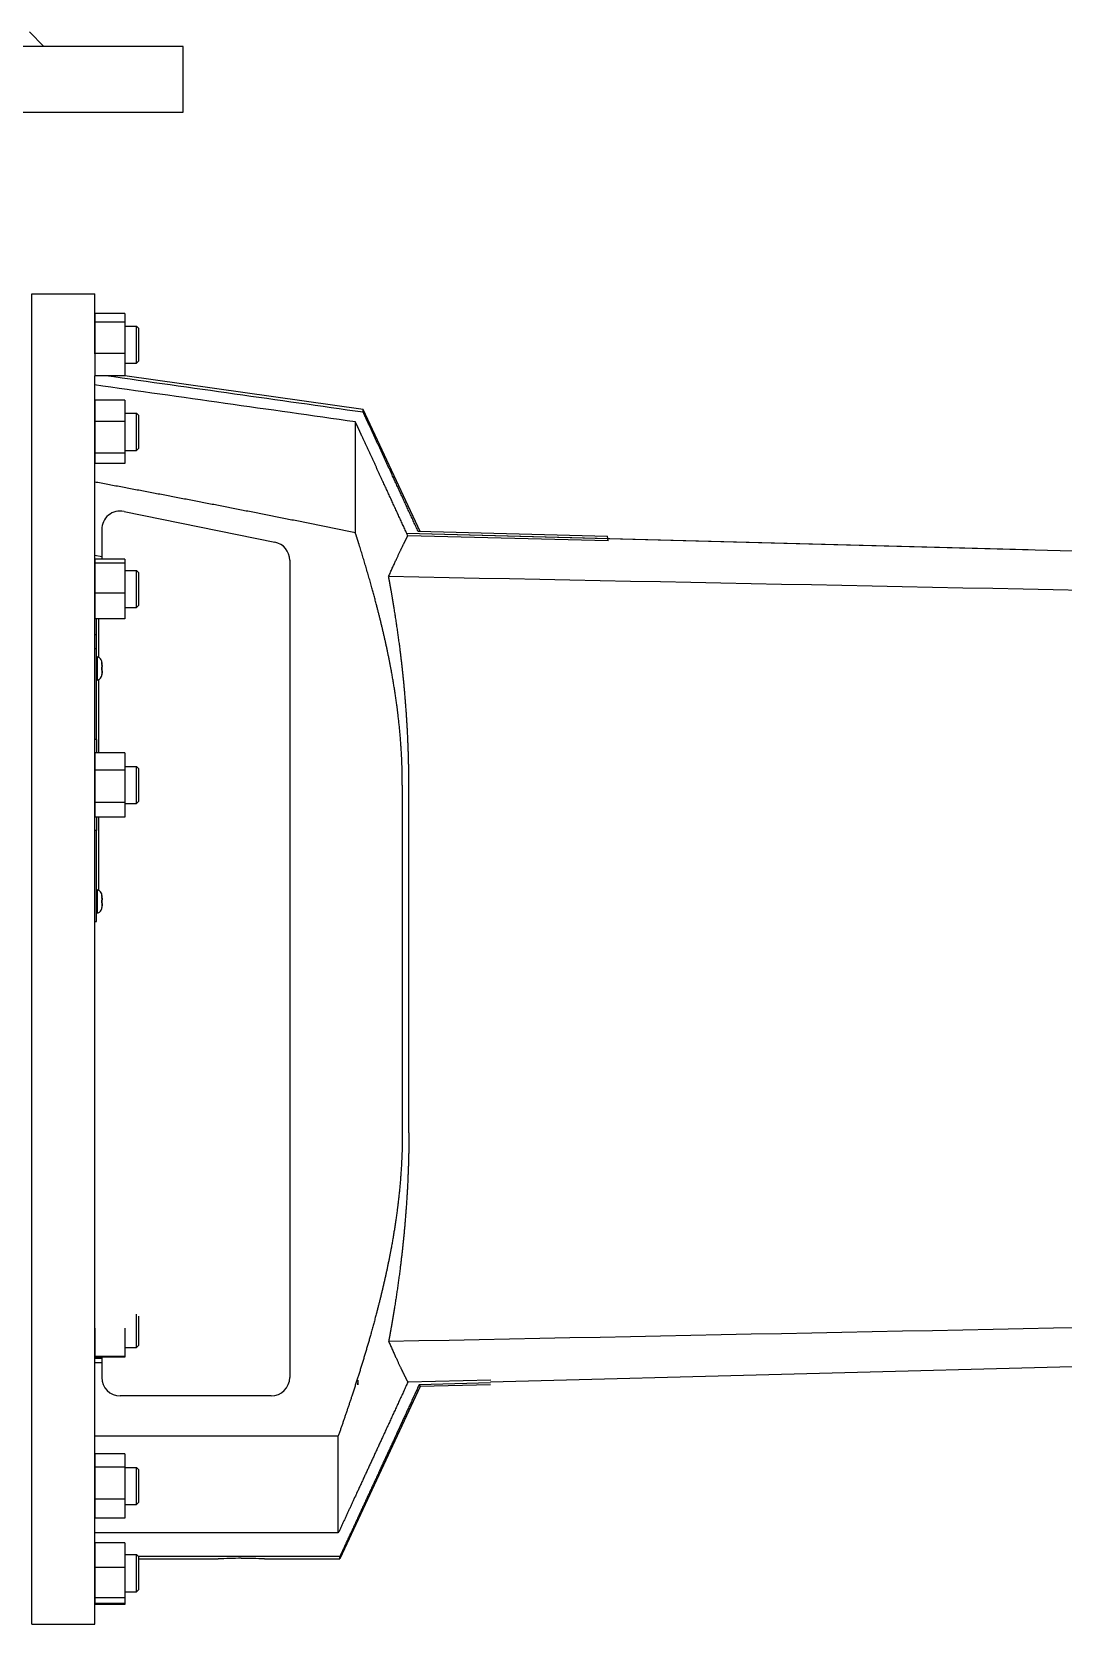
# Model space of a CAD drawing. Header units: millimetres. Extents: x 1218 to 72853, y -34712 to 16286.
# Drawn here: x 64782.6 to 65065.8, y 8537 to 8974 of the extents above; entities that cross this region are included whole.
import ezdxf

# ---------------------------------------------------------------- set-up
doc = ezdxf.new("R2010")
doc.units = ezdxf.units.MM

# ---------------------------------------------------------------- blocks, each defined once
blk = doc.blocks.new('BOM-FRONT EQ')
at = {"lineweight": -2}
for p, q in [((-588, 713.72), (-592, 717.72)), ((-591.32, 629.33), (-591.32, 645.84)), ((-591.32, 645.84), (-574.07, 645.84)), ((-591.32, 629.33), (-591.32, 645.84)), ((-591.32, 645.84), (-574.07, 645.84)), ((-591.32, 629.33), (-591.32, 645.84)), ((-591.32, 645.84), (-574.07, 645.84)), ((-574.07, 629.33), (-574.07, 645.84)), ((-574.07, 629.33), (-574.07, 645.84)), ((-574.07, 629.33), (-574.07, 645.84)), ((-574.07, 640.45), (-574.07, 638.05)), ((-565.76, 640.45), (-574.07, 640.45)), ((-574.07, 640.45), (-574.07, 638.05)), ((-565.76, 640.45), (-574.07, 640.45)), ((-574.07, 640.45), (-574.07, 638.05)), ((-565.76, 640.45), (-574.07, 640.45)), ((-565.76, 640.45), (-565.76, 638.05)), ((-565.76, 640.45), (-565.76, 638.05)), ((-565.76, 640.45), (-565.76, 638.05)), ((-574.07, 638.05), (-574.07, 629.47)), ((-565.76, 638.05), (-574.07, 638.05)), ((-574.07, 638.05), (-574.07, 629.47)), ((-565.76, 638.05), (-574.07, 638.05)), ((-574.07, 638.05), (-574.07, 629.47)), ((-565.76, 638.05), (-574.07, 638.05)), ((-565.76, 638.05), (-565.76, 629.47)), ((-565.76, 638.05), (-565.76, 629.47)), ((-565.76, 638.05), (-565.76, 629.47)), ((-565.76, 636.98), (-562.57, 636.98)), ((-565.76, 636.98), (-562.57, 636.98)), ((-565.76, 636.98), (-562.57, 636.98)), ((-562.57, 629.65), (-562.57, 636.98)), ((-561.93, 636.34), (-562.57, 636.98)), ((-561.93, 636.34), (-562.57, 636.98)), ((-562.57, 629.65), (-562.57, 636.98)), ((-561.93, 636.34), (-562.57, 636.98)), ((-561.93, 636.34), (-562.57, 636.98)), ((-562.57, 629.65), (-562.57, 636.98)), ((-561.93, 636.34), (-562.57, 636.98)), ((-561.93, 636.34), (-562.57, 636.98)), ((-561.93, 629.92), (-561.93, 636.34)), ((-561.93, 629.92), (-561.93, 636.34)), ((-561.93, 629.92), (-561.93, 636.34)), ((-574.07, 629.47), (-574.07, 623.28)), ((-565.76, 629.47), (-574.07, 629.47)), ((-574.07, 629.47), (-574.07, 623.28)), ((-565.76, 629.47), (-574.07, 629.47)), ((-574.07, 629.47), (-574.07, 623.28)), ((-565.76, 629.47), (-574.07, 629.47)), ((-565.76, 629.47), (-565.76, 623.28)), ((-565.76, 629.47), (-565.76, 623.28)), ((-565.76, 629.47), (-565.76, 623.28)), ((-562.57, 626.75), (-562.57, 629.65)), ((-562.57, 626.75), (-562.57, 629.65)), ((-562.57, 626.75), (-562.57, 629.65)), ((-561.93, 627.39), (-561.93, 629.92)), ((-561.93, 627.39), (-561.93, 629.92)), ((-561.93, 627.39), (-561.93, 629.92)), ((-591.32, 280.68), (-591.32, 629.33)), ((-591.32, 280.68), (-591.32, 629.33)), ((-591.32, 280.68), (-591.32, 629.33)), ((-565.76, 626.75), (-562.57, 626.75)), ((-565.76, 626.75), (-562.57, 626.75)), ((-565.76, 626.75), (-562.57, 626.75)), ((-565.76, 626.75), (-562.57, 626.75)), ((-565.76, 626.75), (-562.57, 626.75)), ((-565.76, 626.75), (-562.57, 626.75)), ((-561.93, 627.39), (-562.57, 626.75)), ((-561.93, 627.39), (-562.57, 626.75)), ((-561.93, 627.39), (-562.57, 626.75)), ((-561.93, 627.39), (-562.57, 626.75)), ((-561.93, 627.39), (-562.57, 626.75)), ((-561.93, 627.39), (-562.57, 626.75)), ((-562.57, 626.75), (-562.57, 626.75)), ((-562.57, 626.75), (-562.57, 626.75)), ((-562.57, 626.75), (-562.57, 626.75)), ((-565.76, 623.28), (-574.07, 623.28)), ((-574.07, 280.68), (-574.07, 623.28)), ((-565.76, 623.28), (-574.07, 623.28)), ((-574.07, 280.68), (-574.07, 623.28)), ((-565.76, 623.28), (-574.07, 623.28)), ((-574.07, 280.68), (-574.07, 623.28)), ((-500.34, 614.08), (-565.83, 623.28)), ((-500.34, 614.08), (-565.83, 623.28)), ((-500.34, 614.08), (-565.83, 623.28)), ((-574.07, 616.61), (-574.07, 610.75)), ((-565.76, 616.61), (-574.07, 616.61)), ((-574.07, 616.61), (-574.07, 610.75)), ((-565.76, 616.61), (-574.07, 616.61)), ((-574.07, 616.61), (-574.07, 610.75)), ((-565.76, 616.61), (-574.07, 616.61)), ((-565.76, 616.61), (-565.76, 610.75)), ((-565.76, 616.61), (-565.76, 610.75)), ((-565.76, 616.61), (-565.76, 610.75)), ((-565.76, 613.04), (-562.57, 613.04)), ((-565.76, 613.04), (-562.57, 613.04)), ((-565.76, 613.04), (-562.57, 613.04)), ((-562.57, 603.93), (-562.57, 613.04)), ((-561.93, 612.4), (-562.57, 613.04)), ((-562.57, 603.93), (-562.57, 613.04)), ((-561.93, 612.4), (-562.57, 613.04)), ((-562.57, 603.93), (-562.57, 613.04)), ((-561.93, 612.4), (-562.57, 613.04)), ((-561.93, 604.43), (-561.93, 612.4)), ((-561.93, 604.43), (-561.93, 612.4)), ((-561.93, 604.43), (-561.93, 612.4)), ((-500.34, 613.28), (-500.34, 614.08)), ((-484.74, 580.62), (-500.34, 614.08)), ((-500.34, 613.28), (-500.34, 614.08)), ((-484.74, 580.62), (-500.34, 614.08)), ((-500.34, 613.28), (-500.34, 614.08)), ((-484.74, 580.62), (-500.34, 614.08)), ((-574.07, 610.75), (-574.07, 602.07)), ((-565.76, 610.75), (-574.07, 610.75)), ((-574.07, 610.75), (-574.07, 602.07)), ((-565.76, 610.75), (-574.07, 610.75)), ((-574.07, 610.75), (-574.07, 602.07)), ((-565.76, 610.75), (-574.07, 610.75)), ((-565.76, 610.75), (-565.76, 602.07)), ((-565.76, 610.75), (-565.76, 602.07)), ((-565.76, 610.75), (-565.76, 602.07)), ((-502.5, 580.23), (-502.5, 610.68)), ((-502.5, 580.23), (-502.5, 610.68)), ((-502.5, 580.23), (-502.5, 610.68)), ((-562.57, 602.82), (-562.57, 603.93)), ((-562.57, 602.82), (-562.57, 603.93)), ((-562.57, 602.82), (-562.57, 603.93)), ((-561.93, 603.45), (-562.57, 602.82)), ((-561.93, 603.45), (-562.57, 602.82)), ((-561.93, 603.45), (-562.57, 602.82)), ((-561.93, 603.45), (-561.93, 604.43)), ((-561.93, 603.45), (-561.93, 604.43)), ((-561.93, 603.45), (-561.93, 604.43)), ((-574.07, 602.07), (-574.07, 599.25)), ((-565.76, 602.07), (-574.07, 602.07)), ((-574.07, 602.07), (-574.07, 599.25)), ((-565.76, 602.07), (-574.07, 602.07)), ((-574.07, 602.07), (-574.07, 599.25)), ((-565.76, 602.07), (-574.07, 602.07)), ((-565.76, 599.25), (-574.07, 599.25)), ((-565.76, 599.25), (-574.07, 599.25)), ((-565.76, 599.25), (-574.07, 599.25)), ((-565.76, 602.82), (-562.57, 602.82)), ((-565.76, 602.82), (-562.57, 602.82)), ((-565.76, 602.82), (-562.57, 602.82)), ((-565.76, 602.07), (-565.76, 599.25)), ((-565.76, 602.07), (-565.76, 599.25)), ((-565.76, 602.07), (-565.76, 599.25)), ((-566.02, 586.1), (-524.61, 577.68)), ((-566.02, 586.1), (-524.61, 577.68)), ((-566.02, 586.1), (-524.61, 577.68)), ((-572.15, 581.09), (-572.15, 572.95)), ((-572.15, 581.09), (-572.15, 572.95)), ((-572.15, 581.09), (-572.15, 572.95)), ((-317.82, 575.54), (-488.36, 580.01)), ((-317.82, 575.54), (-488.36, 580.01)), ((37.61, 566.24), (-488.36, 580.01)), ((-433.11, 577.99), (-488.1, 579.43)), ((-433.11, 577.99), (-488.1, 579.43)), ((-433.11, 577.99), (-488.1, 579.43)), ((-485.28, 580.64), (-433.25, 579.28)), ((-485.28, 580.64), (-433.25, 579.28)), ((-485.28, 580.64), (-433.25, 579.28)), ((-433.11, 577.99), (-433.25, 579.28)), ((-433.11, 577.99), (-433.25, 579.28)), ((-433.11, 577.99), (-433.25, 579.28)), ((-572.15, 573.61), (-574.07, 574.02)), ((-572.15, 573.61), (-574.07, 574.02)), ((-572.15, 573.61), (-574.07, 574.02)), ((-565.76, 572.95), (-574.07, 572.95)), ((-574.07, 572.95), (-574.07, 571.85)), ((-565.76, 572.95), (-574.07, 572.95)), ((-574.07, 572.95), (-574.07, 571.85)), ((-565.76, 572.95), (-574.07, 572.95)), ((-574.07, 572.95), (-574.07, 571.85)), ((-565.76, 572.95), (-565.76, 571.85)), ((-565.76, 572.95), (-565.76, 571.85)), ((-565.76, 572.95), (-565.76, 571.85)), ((-520.52, 572.67), (-520.52, 348.42)), ((-520.52, 572.67), (-520.52, 348.42)), ((-520.52, 572.67), (-520.52, 348.42)), ((-574.07, 571.85), (-574.07, 563.69)), ((-565.76, 571.85), (-574.07, 571.85)), ((-574.07, 571.85), (-574.07, 563.69)), ((-565.76, 571.85), (-574.07, 571.85)), ((-574.07, 571.85), (-574.07, 563.69)), ((-565.76, 571.85), (-574.07, 571.85)), ((-565.76, 571.85), (-565.76, 563.69)), ((-565.76, 571.85), (-565.76, 563.69)), ((-565.76, 571.85), (-565.76, 563.69)), ((-565.76, 569.9), (-562.57, 569.9)), ((-565.76, 569.9), (-562.57, 569.9)), ((-565.76, 569.9), (-562.57, 569.9)), ((-562.57, 559.81), (-562.57, 569.9)), ((-561.93, 569.27), (-562.57, 569.9)), ((-562.57, 559.81), (-562.57, 569.9)), ((-561.93, 569.27), (-562.57, 569.9)), ((-562.57, 559.81), (-562.57, 569.9)), ((-561.93, 569.27), (-562.57, 569.9)), ((-561.93, 560.43), (-561.93, 569.27)), ((-561.93, 560.43), (-561.93, 569.27)), ((-561.93, 560.43), (-561.93, 569.27)), ((-574.07, 563.69), (-574.07, 556.63)), ((-565.76, 563.69), (-574.07, 563.69)), ((-574.07, 563.69), (-574.07, 556.63)), ((-565.76, 563.69), (-574.07, 563.69)), ((-574.07, 563.69), (-574.07, 556.63)), ((-565.76, 563.69), (-574.07, 563.69)), ((-565.76, 563.69), (-565.76, 556.63)), ((-565.76, 563.69), (-565.76, 556.63)), ((-565.76, 563.69), (-565.76, 556.63)), ((-565.76, 559.68), (-562.57, 559.68)), ((-565.76, 559.68), (-562.57, 559.68)), ((-565.76, 559.68), (-562.57, 559.68)), ((-561.93, 560.32), (-562.57, 559.68)), ((-561.93, 560.32), (-562.57, 559.68)), ((-561.93, 560.32), (-562.57, 559.68)), ((-562.57, 559.68), (-562.57, 559.81)), ((-562.57, 559.68), (-562.57, 559.81)), ((-562.57, 559.68), (-562.57, 559.81)), ((-561.93, 560.32), (-561.93, 560.43)), ((-561.93, 560.32), (-561.93, 560.43)), ((-561.93, 560.32), (-561.93, 560.43)), ((-565.76, 556.63), (-574.07, 556.63)), ((-565.76, 556.63), (-574.07, 556.63)), ((-565.76, 556.63), (-574.07, 556.63)), ((-573.56, 552.33), (-573.56, 556.63)), ((-573.56, 552.33), (-573.56, 556.63)), ((-573.56, 552.33), (-573.56, 556.63)), ((-572.92, 545.96), (-572.92, 556.63)), ((-572.92, 545.96), (-572.92, 556.63)), ((-572.92, 545.96), (-572.92, 556.63)), ((-574.07, 552.33), (-573.56, 552.33)), ((-574.07, 552.33), (-573.56, 552.33)), ((-574.07, 552.33), (-573.56, 552.33)), ((-573.56, 548.43), (-573.56, 552.33)), ((-573.56, 548.43), (-573.56, 552.33)), ((-573.56, 548.43), (-573.56, 552.33)), ((-574.07, 548.43), (-573.56, 548.43)), ((-574.07, 548.43), (-573.56, 548.43)), ((-574.07, 548.43), (-573.56, 548.43)), ((-573.56, 523.52), (-573.56, 548.43)), ((-573.56, 523.52), (-573.56, 548.43)), ((-573.56, 523.52), (-573.56, 548.43)), ((-573.56, 546.01), (-573.56, 544.42)), ((-573.56, 546.01), (-573.56, 544.42)), ((-573.56, 546.01), (-573.56, 544.42)), ((-573.56, 544.42), (-573.56, 539.9)), ((-573.56, 544.42), (-573.56, 539.9)), ((-573.56, 544.42), (-573.56, 539.9)), ((-573.41, 546.13), (-573.41, 544.48)), ((-573.41, 546.13), (-573.41, 544.48)), ((-573.41, 546.13), (-573.41, 544.48)), ((-573.41, 544.48), (-573.41, 539.78)), ((-573.41, 544.48), (-573.41, 539.78)), ((-573.41, 544.48), (-573.41, 539.78)), ((-572.79, 545.89), (-572.79, 545.86)), ((-572.79, 545.89), (-572.79, 545.86)), ((-572.79, 545.89), (-572.79, 545.86)), ((-572.08, 544.62), (-572.08, 543.78)), ((-572.03, 543.81), (-572.08, 544.62)), ((-572.03, 543.81), (-572.08, 544.62)), ((-572.08, 544.62), (-572.08, 543.78)), ((-572.03, 543.81), (-572.08, 544.62)), ((-572.03, 543.81), (-572.08, 544.62)), ((-572.08, 544.62), (-572.08, 543.78)), ((-572.03, 543.81), (-572.08, 544.62)), ((-572.03, 543.81), (-572.08, 544.62)), ((-572.08, 543.78), (-572.08, 541.28)), ((-572.08, 543.78), (-572.08, 541.28)), ((-572.08, 543.78), (-572.08, 541.28)), ((-572.03, 543.34), (-572.08, 543.34)), ((-572.03, 543.34), (-572.08, 543.34)), ((-572.03, 543.34), (-572.08, 543.34)), ((-572.03, 542.57), (-572.08, 542.57)), ((-572.03, 542.57), (-572.08, 542.57)), ((-572.03, 542.57), (-572.08, 542.57)), ((-572.03, 542.1), (-572.08, 541.28)), ((-572.03, 542.1), (-572.08, 541.28)), ((-572.03, 542.1), (-572.08, 541.28)), ((-572.03, 542.1), (-572.08, 541.28)), ((-572.03, 542.1), (-572.08, 541.28)), ((-572.03, 542.1), (-572.08, 541.28)), ((-572.03, 543.54), (-572.07, 544.05)), ((-572.03, 543.69), (-572.07, 544.05)), ((-572.03, 543.54), (-572.07, 544.05)), ((-572.03, 543.69), (-572.07, 544.05)), ((-572.03, 543.54), (-572.07, 544.05)), ((-572.03, 543.69), (-572.07, 544.05)), ((-572.03, 542.37), (-572.07, 541.86)), ((-572.03, 542.37), (-572.07, 541.86)), ((-572.03, 542.37), (-572.07, 541.86)), ((-572.03, 542.22), (-572.07, 541.86)), ((-572.03, 542.22), (-572.07, 541.86)), ((-572.03, 542.22), (-572.07, 541.86)), ((-572.03, 543.54), (-572.04, 543.69)), ((-572.03, 543.69), (-572.04, 543.69)), ((-572.03, 543.54), (-572.04, 543.69)), ((-572.03, 543.69), (-572.04, 543.69)), ((-572.03, 543.54), (-572.04, 543.69)), ((-572.03, 543.69), (-572.04, 543.69)), ((-572.03, 542.37), (-572.04, 542.22)), ((-572.03, 542.37), (-572.04, 542.22)), ((-572.03, 542.37), (-572.04, 542.22)), ((-572.04, 542.22), (-572.03, 542.22)), ((-572.03, 542.22), (-572.04, 542.22)), ((-572.04, 542.22), (-572.03, 542.22)), ((-572.03, 542.22), (-572.04, 542.22)), ((-572.04, 542.22), (-572.03, 542.22)), ((-572.03, 542.22), (-572.04, 542.22)), ((-572.03, 543.69), (-572.03, 543.81)), ((-572.03, 543.81), (-572.03, 543.69)), ((-572.03, 543.69), (-572.03, 543.81)), ((-572.03, 543.81), (-572.03, 543.69)), ((-572.03, 543.69), (-572.03, 543.81)), ((-572.03, 543.81), (-572.03, 543.69)), ((-572.03, 543.34), (-572.03, 543.54)), ((-572.03, 543.54), (-572.03, 543.4)), ((-572.03, 543.34), (-572.03, 543.54)), ((-572.03, 543.54), (-572.03, 543.4)), ((-572.03, 543.34), (-572.03, 543.54)), ((-572.03, 543.54), (-572.03, 543.4)), ((-572.03, 543.34), (-572.03, 543.4)), ((-572.03, 543.34), (-572.03, 543.4)), ((-572.03, 543.34), (-572.03, 543.4)), ((-572.03, 542.5), (-572.03, 542.57)), ((-572.03, 542.37), (-572.03, 542.57)), ((-572.03, 542.5), (-572.03, 542.57)), ((-572.03, 542.37), (-572.03, 542.57)), ((-572.03, 542.5), (-572.03, 542.57)), ((-572.03, 542.37), (-572.03, 542.57)), ((-572.03, 542.37), (-572.03, 542.5)), ((-572.03, 542.37), (-572.03, 542.5)), ((-572.03, 542.37), (-572.03, 542.5)), ((-572.03, 542.1), (-572.03, 542.22)), ((-572.03, 542.1), (-572.03, 542.22)), ((-572.03, 542.1), (-572.03, 542.22)), ((-572.03, 542.1), (-572.03, 542.22)), ((-572.03, 542.1), (-572.03, 542.22)), ((-572.03, 542.1), (-572.03, 542.22)), ((-572.92, 519.85), (-572.92, 539.94)), ((-572.92, 519.85), (-572.92, 539.94)), ((-572.92, 519.85), (-572.92, 539.94)), ((-572.79, 540.05), (-572.79, 540.02)), ((-572.79, 540.05), (-572.79, 540.02)), ((-572.79, 540.05), (-572.79, 540.02)), ((-573.56, 523.52), (-574.07, 523.52)), ((-573.56, 523.52), (-574.07, 523.52)), ((-573.56, 523.52), (-574.07, 523.52)), ((-573.56, 523.52), (-573.56, 519.85)), ((-573.56, 523.52), (-573.56, 519.85)), ((-573.56, 523.52), (-573.56, 519.85)), ((-565.76, 519.85), (-574.07, 519.85)), ((-574.07, 519.85), (-574.07, 515.04)), ((-565.76, 519.85), (-574.07, 519.85)), ((-574.07, 519.85), (-574.07, 515.04)), ((-565.76, 519.85), (-574.07, 519.85)), ((-574.07, 519.85), (-574.07, 515.04)), ((-565.76, 519.85), (-565.76, 515.04)), ((-565.76, 519.85), (-565.76, 515.04)), ((-565.76, 519.85), (-565.76, 515.04)), ((-565.76, 516.12), (-562.57, 516.12)), ((-565.76, 516.12), (-562.57, 516.12)), ((-565.76, 516.12), (-562.57, 516.12)), ((-562.57, 515.99), (-562.57, 516.12)), ((-561.93, 515.48), (-562.57, 516.12)), ((-562.57, 515.99), (-562.57, 516.12)), ((-561.93, 515.48), (-562.57, 516.12)), ((-562.57, 515.99), (-562.57, 516.12)), ((-561.93, 515.48), (-562.57, 516.12)), ((-562.57, 505.89), (-562.57, 515.99)), ((-562.57, 505.89), (-562.57, 515.99)), ((-562.57, 505.89), (-562.57, 515.99)), ((-574.07, 515.04), (-574.07, 506.2)), ((-565.76, 515.04), (-574.07, 515.04)), ((-574.07, 515.04), (-574.07, 506.2)), ((-565.76, 515.04), (-574.07, 515.04)), ((-574.07, 515.04), (-574.07, 506.2)), ((-565.76, 515.04), (-574.07, 515.04)), ((-565.76, 515.04), (-565.76, 506.2)), ((-565.76, 515.04), (-565.76, 506.2)), ((-565.76, 515.04), (-565.76, 506.2)), ((-561.93, 515.36), (-561.93, 515.48)), ((-561.93, 515.36), (-561.93, 515.48)), ((-561.93, 515.36), (-561.93, 515.48)), ((-561.93, 506.53), (-561.93, 515.36)), ((-561.93, 506.53), (-561.93, 515.36)), ((-561.93, 506.53), (-561.93, 515.36)), ((-489.61, 511), (-489.61, 415.52)), ((-489.61, 511), (-489.61, 415.52)), ((-489.61, 511), (-489.61, 415.52)), ((-487.81, 415.52), (-487.81, 511)), ((-487.81, 415.52), (-487.81, 511)), ((-487.81, 415.52), (-487.81, 511)), ((-574.07, 506.2), (-574.07, 502.16)), ((-565.76, 506.2), (-574.07, 506.2)), ((-574.07, 506.2), (-574.07, 502.16)), ((-565.76, 506.2), (-574.07, 506.2)), ((-574.07, 506.2), (-574.07, 502.16)), ((-565.76, 506.2), (-574.07, 506.2)), ((-565.76, 506.2), (-565.76, 502.16)), ((-565.76, 506.2), (-565.76, 502.16)), ((-565.76, 506.2), (-565.76, 502.16)), ((-565.76, 505.89), (-562.57, 505.89)), ((-565.76, 505.89), (-562.57, 505.89)), ((-565.76, 505.89), (-562.57, 505.89)), ((-561.93, 506.53), (-562.57, 505.89)), ((-561.93, 506.53), (-562.57, 505.89)), ((-561.93, 506.53), (-562.57, 505.89)), ((-565.76, 502.16), (-574.07, 502.16)), ((-565.76, 502.16), (-574.07, 502.16)), ((-565.76, 502.16), (-574.07, 502.16)), ((-573.56, 498.48), (-574.07, 498.48)), ((-573.56, 498.48), (-574.07, 498.48)), ((-573.56, 498.48), (-574.07, 498.48)), ((-573.56, 502.16), (-573.56, 498.48)), ((-573.56, 502.16), (-573.56, 498.48)), ((-573.56, 502.16), (-573.56, 498.48)), ((-573.56, 473.57), (-573.56, 498.48)), ((-573.56, 473.57), (-573.56, 498.48)), ((-573.56, 473.57), (-573.56, 498.48)), ((-572.92, 482.06), (-572.92, 502.16)), ((-572.92, 482.06), (-572.92, 502.16)), ((-572.92, 482.06), (-572.92, 502.16)), ((-573.56, 482.1), (-573.56, 480.51)), ((-573.56, 482.1), (-573.56, 480.51)), ((-573.56, 482.1), (-573.56, 480.51)), ((-573.41, 482.23), (-573.41, 480.58)), ((-573.41, 482.23), (-573.41, 480.58)), ((-573.41, 482.23), (-573.41, 480.58)), ((-572.79, 481.99), (-572.79, 481.96)), ((-572.79, 481.99), (-572.79, 481.96)), ((-572.79, 481.99), (-572.79, 481.96)), ((-573.56, 480.51), (-573.56, 476)), ((-573.56, 480.51), (-573.56, 476)), ((-573.56, 480.51), (-573.56, 476)), ((-573.41, 480.58), (-573.41, 475.87)), ((-573.41, 480.58), (-573.41, 475.87)), ((-573.41, 480.58), (-573.41, 475.87)), ((-572.08, 480.72), (-572.08, 479.87)), ((-572.03, 479.91), (-572.08, 480.72)), ((-572.03, 479.91), (-572.08, 480.72)), ((-572.08, 480.72), (-572.08, 479.87)), ((-572.03, 479.91), (-572.08, 480.72)), ((-572.03, 479.91), (-572.08, 480.72)), ((-572.08, 480.72), (-572.08, 479.87)), ((-572.03, 479.91), (-572.08, 480.72)), ((-572.03, 479.91), (-572.08, 480.72)), ((-572.08, 479.87), (-572.08, 477.38)), ((-572.08, 479.87), (-572.08, 477.38)), ((-572.08, 479.87), (-572.08, 477.38)), ((-572.03, 479.44), (-572.08, 479.44)), ((-572.03, 479.44), (-572.08, 479.44)), ((-572.03, 479.44), (-572.08, 479.44)), ((-572.03, 478.67), (-572.08, 478.67)), ((-572.03, 478.67), (-572.08, 478.67)), ((-572.03, 478.67), (-572.08, 478.67)), ((-572.03, 478.2), (-572.08, 477.38)), ((-572.03, 478.2), (-572.08, 477.38)), ((-572.03, 478.2), (-572.08, 477.38)), ((-572.03, 478.2), (-572.08, 477.38)), ((-572.03, 478.2), (-572.08, 477.38)), ((-572.03, 478.2), (-572.08, 477.38)), ((-572.03, 479.63), (-572.07, 480.15)), ((-572.03, 479.79), (-572.07, 480.15)), ((-572.03, 479.63), (-572.07, 480.15)), ((-572.03, 479.79), (-572.07, 480.15)), ((-572.03, 479.63), (-572.07, 480.15)), ((-572.03, 479.79), (-572.07, 480.15)), ((-572.03, 478.47), (-572.07, 477.95)), ((-572.03, 478.47), (-572.07, 477.95)), ((-572.03, 478.47), (-572.07, 477.95)), ((-572.03, 478.32), (-572.07, 477.95)), ((-572.03, 478.32), (-572.07, 477.95)), ((-572.03, 478.32), (-572.07, 477.95)), ((-572.03, 479.63), (-572.04, 479.79)), ((-572.03, 479.79), (-572.04, 479.79)), ((-572.03, 479.63), (-572.04, 479.79)), ((-572.03, 479.79), (-572.04, 479.79)), ((-572.03, 479.63), (-572.04, 479.79)), ((-572.03, 479.79), (-572.04, 479.79)), ((-572.03, 478.47), (-572.04, 478.32)), ((-572.03, 478.47), (-572.04, 478.32)), ((-572.03, 478.47), (-572.04, 478.32)), ((-572.04, 478.32), (-572.03, 478.32)), ((-572.03, 478.32), (-572.04, 478.32)), ((-572.04, 478.32), (-572.03, 478.32)), ((-572.03, 478.32), (-572.04, 478.32)), ((-572.04, 478.32), (-572.03, 478.32)), ((-572.03, 478.32), (-572.04, 478.32)), ((-572.03, 479.79), (-572.03, 479.91)), ((-572.03, 479.91), (-572.03, 479.79)), ((-572.03, 479.79), (-572.03, 479.91)), ((-572.03, 479.91), (-572.03, 479.79)), ((-572.03, 479.79), (-572.03, 479.91)), ((-572.03, 479.91), (-572.03, 479.79)), ((-572.03, 479.44), (-572.03, 479.63)), ((-572.03, 479.63), (-572.03, 479.5)), ((-572.03, 479.44), (-572.03, 479.63)), ((-572.03, 479.63), (-572.03, 479.5)), ((-572.03, 479.44), (-572.03, 479.63)), ((-572.03, 479.63), (-572.03, 479.5)), ((-572.03, 479.44), (-572.03, 479.5)), ((-572.03, 479.44), (-572.03, 479.5)), ((-572.03, 479.44), (-572.03, 479.5)), ((-572.03, 478.6), (-572.03, 478.67)), ((-572.03, 478.47), (-572.03, 478.67)), ((-572.03, 478.6), (-572.03, 478.67)), ((-572.03, 478.47), (-572.03, 478.67)), ((-572.03, 478.6), (-572.03, 478.67)), ((-572.03, 478.47), (-572.03, 478.67)), ((-572.03, 478.47), (-572.03, 478.6)), ((-572.03, 478.47), (-572.03, 478.6)), ((-572.03, 478.47), (-572.03, 478.6)), ((-572.03, 478.2), (-572.03, 478.32)), ((-572.03, 478.2), (-572.03, 478.32)), ((-572.03, 478.2), (-572.03, 478.32)), ((-572.03, 478.2), (-572.03, 478.32)), ((-572.03, 478.2), (-572.03, 478.32)), ((-572.03, 478.2), (-572.03, 478.32)), ((-574.07, 473.57), (-573.56, 473.57)), ((-574.07, 473.57), (-573.56, 473.57)), ((-574.07, 473.57), (-573.56, 473.57)), ((-572.79, 476.14), (-572.79, 476.12)), ((-572.79, 476.14), (-572.79, 476.12)), ((-572.79, 476.14), (-572.79, 476.12)), ((-562.57, 356.62), (-562.57, 365.73)), ((-562.57, 356.62), (-562.57, 365.73)), ((-562.57, 356.62), (-562.57, 365.73)), ((-561.93, 357.26), (-561.93, 365.23)), ((-561.93, 357.26), (-561.93, 365.23)), ((-561.93, 357.26), (-561.93, 365.23)), ((-574.07, 361.95), (-574.07, 354.17)), ((-574.07, 361.95), (-574.07, 354.17)), ((-574.07, 361.95), (-574.07, 354.17)), ((-565.76, 361.95), (-565.76, 354.17)), ((-565.76, 361.95), (-565.76, 354.17)), ((-565.76, 361.95), (-565.76, 354.17)), ((37.61, 360.28), (-465.36, 347.11)), ((37.61, 360.28), (-465.36, 347.11)), ((37.61, 360.28), (-465.36, 347.11)), ((-574.07, 354.17), (-574.07, 353.95)), ((-565.76, 354.17), (-574.07, 354.17)), ((-574.07, 354.17), (-574.07, 353.95)), ((-565.76, 354.17), (-574.07, 354.17)), ((-574.07, 354.17), (-574.07, 353.95)), ((-565.76, 354.17), (-574.07, 354.17)), ((-565.76, 356.62), (-562.57, 356.62)), ((-565.76, 356.62), (-562.57, 356.62)), ((-565.76, 356.62), (-562.57, 356.62)), ((-565.76, 354.17), (-565.76, 353.95)), ((-565.76, 354.17), (-565.76, 353.95)), ((-565.76, 354.17), (-565.76, 353.95)), ((-561.93, 357.26), (-562.57, 356.62)), ((-561.93, 357.26), (-562.57, 356.62)), ((-561.93, 357.26), (-562.57, 356.62)), ((-565.76, 353.95), (-574.07, 353.95)), ((-574.07, 353.95), (-574.07, 353.57)), ((-565.76, 353.95), (-574.07, 353.95)), ((-574.07, 353.95), (-574.07, 353.57)), ((-565.76, 353.95), (-574.07, 353.95)), ((-574.07, 353.95), (-574.07, 353.57)), ((-572.15, 353.57), (-574.07, 353.57)), ((-572.15, 353.57), (-574.07, 353.57)), ((-572.15, 353.57), (-574.07, 353.57)), ((-574.07, 352.5), (-572.15, 352.5)), ((-574.07, 352.5), (-572.15, 352.5)), ((-574.07, 352.5), (-572.15, 352.5)), ((-574.07, 352.5), (-572.15, 352.5)), ((-574.07, 352.5), (-572.15, 352.5)), ((-574.07, 352.5), (-572.15, 352.5)), ((-572.15, 353.95), (-572.15, 348.42)), ((-572.15, 353.95), (-572.15, 348.42)), ((-572.15, 353.95), (-572.15, 348.42)), ((-484.68, 345.9), (-506.75, 298.57)), ((-484.68, 345.9), (-506.75, 298.57)), ((-484.68, 345.9), (-506.75, 298.57)), ((-501.78, 347.69), (-501.86, 346.89)), ((-501.78, 347.69), (-501.86, 346.89)), ((-501.78, 347.69), (-501.86, 346.89)), ((-501.78, 347.11), (-501.86, 346.4)), ((-501.78, 347.11), (-501.86, 346.4)), ((-501.78, 347.11), (-501.86, 346.4)), ((-501.86, 346.4), (-501.86, 346.89)), ((-501.86, 346.4), (-501.86, 346.89)), ((-501.86, 346.4), (-501.86, 346.89)), ((-501.78, 347.69), (-501.78, 347.11)), ((-501.78, 347.69), (-501.78, 347.11)), ((-501.78, 347.69), (-501.78, 347.11)), ((-465.35, 347.69), (-488.1, 347.09)), ((-465.35, 347.69), (-488.1, 347.09)), ((-465.35, 347.69), (-488.1, 347.09)), ((-465.44, 346.89), (-485, 346.38)), ((-465.44, 346.89), (-485, 346.38)), ((-465.44, 346.89), (-485, 346.38)), ((-485, 346.38), (-484.68, 345.9)), ((-485, 346.38), (-484.68, 345.9)), ((-485, 346.38), (-484.68, 345.9)), ((-465.44, 346.4), (-484.68, 345.9)), ((-465.44, 346.4), (-484.68, 345.9)), ((-465.44, 346.4), (-484.68, 345.9)), ((-525.63, 343.31), (-567.04, 343.31)), ((-525.63, 343.31), (-567.04, 343.31)), ((-525.63, 343.31), (-567.04, 343.31)), ((-574.07, 332.36), (-507.19, 332.36)), ((-574.07, 332.36), (-507.19, 332.36)), ((-574.07, 332.36), (-507.19, 332.36)), ((-507.19, 305.71), (-507.19, 332.36)), ((-507.19, 305.71), (-507.19, 332.36)), ((-507.19, 305.71), (-507.19, 332.36)), ((-565.76, 327.4), (-574.07, 327.4)), ((-574.07, 327.4), (-574.07, 323.76)), ((-565.76, 327.4), (-574.07, 327.4)), ((-574.07, 327.4), (-574.07, 323.76)), ((-565.76, 327.4), (-574.07, 327.4)), ((-574.07, 327.4), (-574.07, 323.76)), ((-565.76, 323.76), (-574.07, 323.76)), ((-574.07, 323.76), (-574.07, 314.95)), ((-565.76, 323.76), (-574.07, 323.76)), ((-574.07, 323.76), (-574.07, 314.95)), ((-565.76, 323.76), (-574.07, 323.76)), ((-574.07, 323.76), (-574.07, 314.95)), ((-565.76, 327.4), (-565.76, 323.76)), ((-565.76, 327.4), (-565.76, 323.76)), ((-565.76, 327.4), (-565.76, 323.76)), ((-565.76, 323.76), (-565.76, 314.95)), ((-565.76, 323.76), (-565.76, 314.95)), ((-565.76, 323.76), (-565.76, 314.95)), ((-565.76, 323.7), (-562.57, 323.7)), ((-565.76, 323.7), (-562.57, 323.7)), ((-565.76, 323.7), (-562.57, 323.7)), ((-562.57, 320.81), (-562.57, 323.7)), ((-561.93, 323.07), (-562.57, 323.7)), ((-562.57, 320.81), (-562.57, 323.7)), ((-561.93, 323.07), (-562.57, 323.7)), ((-562.57, 320.81), (-562.57, 323.7)), ((-561.93, 323.07), (-562.57, 323.7)), ((-562.57, 313.48), (-562.57, 320.81)), ((-562.57, 313.48), (-562.57, 320.81)), ((-562.57, 313.48), (-562.57, 320.81)), ((-561.93, 320.53), (-561.93, 323.07)), ((-561.93, 320.53), (-561.93, 323.07)), ((-561.93, 320.53), (-561.93, 323.07)), ((-561.93, 314.12), (-561.93, 320.53)), ((-561.93, 314.12), (-561.93, 320.53)), ((-561.93, 314.12), (-561.93, 320.53)), ((-574.07, 314.95), (-574.07, 309.78)), ((-565.76, 314.95), (-574.07, 314.95)), ((-574.07, 314.95), (-574.07, 309.78)), ((-565.76, 314.95), (-574.07, 314.95)), ((-574.07, 314.95), (-574.07, 309.78)), ((-565.76, 314.95), (-574.07, 314.95)), ((-565.76, 314.95), (-565.76, 309.78)), ((-565.76, 314.95), (-565.76, 309.78)), ((-565.76, 314.95), (-565.76, 309.78)), ((-565.76, 313.48), (-562.57, 313.48)), ((-565.76, 313.48), (-562.57, 313.48)), ((-565.76, 313.48), (-562.57, 313.48)), ((-561.93, 314.12), (-562.57, 313.48)), ((-561.93, 314.12), (-562.57, 313.48)), ((-561.93, 314.12), (-562.57, 313.48)), ((-565.76, 309.78), (-574.07, 309.78)), ((-565.76, 309.78), (-574.07, 309.78)), ((-565.76, 309.78), (-574.07, 309.78)), ((-507.29, 305.71), (-574.07, 305.71)), ((-507.29, 305.71), (-574.07, 305.71)), ((-507.29, 305.71), (-574.07, 305.71)), ((-565.76, 302.97), (-574.07, 302.97)), ((-574.07, 302.97), (-574.07, 296.19)), ((-565.76, 302.97), (-574.07, 302.97)), ((-574.07, 302.97), (-574.07, 296.19)), ((-565.76, 302.97), (-574.07, 302.97)), ((-574.07, 302.97), (-574.07, 296.19)), ((-565.76, 302.97), (-565.76, 296.19)), ((-565.76, 302.97), (-565.76, 296.19)), ((-565.76, 302.97), (-565.76, 296.19)), ((-507.19, 305.71), (-507.29, 305.71)), ((-507.19, 305.71), (-507.29, 305.71)), ((-507.19, 305.71), (-507.29, 305.71)), ((-565.76, 299.77), (-562.57, 299.77)), ((-565.76, 299.77), (-562.57, 299.77)), ((-565.76, 299.77), (-562.57, 299.77)), ((-562.57, 294.65), (-562.57, 299.77)), ((-561.93, 299.13), (-562.57, 299.77)), ((-562.57, 294.65), (-562.57, 299.77)), ((-561.93, 299.13), (-562.57, 299.77)), ((-562.57, 294.65), (-562.57, 299.77)), ((-561.93, 299.13), (-562.57, 299.77)), ((-506.75, 299.28), (-562.08, 299.28)), ((-506.75, 299.28), (-562.08, 299.28)), ((-506.75, 299.28), (-562.08, 299.28)), ((-561.93, 294.65), (-561.93, 299.13)), ((-561.93, 294.65), (-561.93, 299.13)), ((-561.93, 294.65), (-561.93, 299.13)), ((-561.93, 298.57), (-540.2, 298.57)), ((-561.93, 298.57), (-540.2, 298.57)), ((-561.93, 298.57), (-540.2, 298.57)), ((-527.42, 298.57), (-506.75, 298.57)), ((-527.42, 298.57), (-506.75, 298.57)), ((-527.42, 298.57), (-506.75, 298.57)), ((-506.75, 298.57), (-506.75, 299.28)), ((-506.75, 298.57), (-506.75, 299.28)), ((-506.75, 298.57), (-506.75, 299.28)), ((-565.76, 296.19), (-574.07, 296.19)), ((-574.07, 296.19), (-574.07, 287.87)), ((-565.76, 296.19), (-574.07, 296.19)), ((-574.07, 296.19), (-574.07, 287.87)), ((-565.76, 296.19), (-574.07, 296.19)), ((-574.07, 296.19), (-574.07, 287.87)), ((-565.76, 296.19), (-565.76, 287.87)), ((-565.76, 296.19), (-565.76, 287.87)), ((-565.76, 296.19), (-565.76, 287.87)), ((-562.57, 289.54), (-562.57, 294.65)), ((-562.57, 289.54), (-562.57, 294.65)), ((-562.57, 289.54), (-562.57, 294.65)), ((-561.93, 290.18), (-561.93, 294.65)), ((-561.93, 290.18), (-561.93, 294.65)), ((-561.93, 290.18), (-561.93, 294.65)), ((-565.76, 289.54), (-562.57, 289.54)), ((-565.76, 289.54), (-562.57, 289.54)), ((-565.76, 289.54), (-562.57, 289.54)), ((-565.76, 289.54), (-562.57, 289.54)), ((-565.76, 289.54), (-562.57, 289.54)), ((-565.76, 289.54), (-562.57, 289.54)), ((-561.93, 290.18), (-562.57, 289.54)), ((-561.93, 290.18), (-562.57, 289.54)), ((-561.93, 290.18), (-562.57, 289.54)), ((-561.93, 290.18), (-562.57, 289.54)), ((-561.93, 290.18), (-562.57, 289.54)), ((-561.93, 290.18), (-562.57, 289.54)), ((-574.07, 287.87), (-574.07, 286.33)), ((-565.76, 287.87), (-574.07, 287.87)), ((-574.07, 287.87), (-574.07, 286.33)), ((-565.76, 287.87), (-574.07, 287.87)), ((-574.07, 287.87), (-574.07, 286.33)), ((-565.76, 287.87), (-574.07, 287.87)), ((-565.76, 286.33), (-574.07, 286.33)), ((-574.07, 286.33), (-574.07, 286.07)), ((-565.76, 286.33), (-574.07, 286.33)), ((-574.07, 286.33), (-574.07, 286.07)), ((-565.76, 286.33), (-574.07, 286.33)), ((-574.07, 286.33), (-574.07, 286.07)), ((-565.76, 286.07), (-574.07, 286.07)), ((-565.76, 286.07), (-574.07, 286.07)), ((-565.76, 286.07), (-574.07, 286.07)), ((-565.76, 287.87), (-565.76, 286.33)), ((-565.76, 287.87), (-565.76, 286.33)), ((-565.76, 287.87), (-565.76, 286.33)), ((-565.76, 286.33), (-565.76, 286.07)), ((-565.76, 286.33), (-565.76, 286.07)), ((-565.76, 286.33), (-565.76, 286.07)), ((-591.32, 280.68), (-574.07, 280.68)), ((-591.32, 280.68), (-574.07, 280.68)), ((-591.32, 280.68), (-574.07, 280.68))]:
    blk.add_line(p, q, dxfattribs=at)
blk.add_lwpolyline([(-716.77, 713.72), (-769.77, 713.72), (-769.77, 695.72), (-549.77, 695.72), (-549.77, 713.72), (-602.77, 713.72)], dxfattribs=at)
for centre, radius, start, end in [((-51822.19, -361597.15), 365825.39, 81.9356801, 81.9470046), ((-51822.19, -361597.15), 365825.39, 81.9356801, 81.9470046), ((-51822.19, -361597.15), 365825.39, 81.9356801, 81.9470046), ((-55629.48, -388637.58), 393135.44, 81.9388766, 81.949279), ((-55629.48, -388637.58), 393135.44, 81.9388766, 81.949279), ((-55629.48, -388637.58), 393135.44, 81.9388766, 81.949279), ((-567.04, 581.09), 5.11, 78.5, 180), ((-567.04, 581.09), 5.11, 78.5, 180), ((-567.04, 581.09), 5.11, 78.5, 180), ((-525.63, 572.67), 5.11, 0, 78.5), ((-525.63, 572.67), 5.11, 0, 78.5), ((-525.63, 572.67), 5.11, 0, 78.5), ((-33956.49, -1681455.75), 1682356.8, 88.84219226, 88.86027616), ((-33956.49, -1681455.75), 1682356.8, 88.84219226, 88.86027616), ((-33956.49, -1681455.75), 1682356.8, 88.84219226, 88.86027616), ((-573.43, 546.01), 0.128, 80.4552, 180), ((-573.43, 546.01), 0.128, 80.4552, 180), ((-573.43, 546.01), 0.128, 80.4552, 180), ((-573.67, 544.56), 1.6, 56.4577, 80.4552), ((-573.67, 544.56), 1.6, 56.4577, 80.4552), ((-573.67, 544.56), 1.6, 56.4577, 80.4552), ((-573.69, 544.52), 1.62, 3.6094, 56.0497), ((-573.69, 544.52), 1.62, 3.6071, 56.0493), ((-573.69, 544.52), 1.62, 3.6094, 56.0497), ((-573.69, 544.52), 1.62, 3.6071, 56.0493), ((-573.69, 544.52), 1.62, 3.6094, 56.0497), ((-573.69, 544.52), 1.62, 3.6071, 56.0493), ((-595.26, 542.95), 23.19, 359.0525, 0.9475), ((-595.26, 542.95), 23.19, 359.0525, 0.9475), ((-595.26, 542.95), 23.19, 359.0525, 0.9475), ((-595.26, 542.95), 23.19, 359.0525, 0.9475), ((-595.26, 542.95), 23.19, 359.0525, 0.9475), ((-595.26, 542.95), 23.19, 359.0525, 0.9475), ((-573.43, 539.9), 0.128, 180, 279.5448), ((-573.43, 539.9), 0.128, 180, 279.5448), ((-573.43, 539.9), 0.128, 180, 279.5448), ((-573.67, 541.35), 1.6, 279.5448, 303.5423), ((-573.67, 541.35), 1.6, 279.5448, 303.5423), ((-573.67, 541.35), 1.6, 279.5448, 303.5423), ((-573.69, 541.39), 1.62, 303.9507, 356.3929), ((-573.69, 541.39), 1.62, 303.9507, 356.3929), ((-573.69, 541.39), 1.62, 303.9507, 356.3929), ((-573.7, 541.39), 1.62, 317.1637, 356.2946), ((-573.7, 541.39), 1.62, 317.1637, 356.2946), ((-573.7, 541.39), 1.62, 317.1637, 356.2946), ((-573.43, 482.1), 0.128, 80.4552, 180), ((-573.43, 482.1), 0.128, 80.4552, 180), ((-573.43, 482.1), 0.128, 80.4552, 180), ((-573.67, 480.65), 1.6, 56.4577, 80.4552), ((-573.67, 480.65), 1.6, 56.4577, 80.4552), ((-573.67, 480.65), 1.6, 56.4577, 80.4552), ((-573.69, 480.62), 1.62, 3.6094, 56.0497), ((-573.69, 480.62), 1.62, 3.6071, 56.0493), ((-573.69, 480.62), 1.62, 3.6094, 56.0497), ((-573.69, 480.62), 1.62, 3.6071, 56.0493), ((-573.69, 480.62), 1.62, 3.6094, 56.0497), ((-573.69, 480.62), 1.62, 3.6071, 56.0493), ((-573.69, 477.48), 1.62, 303.9507, 356.3929), ((-573.69, 477.48), 1.62, 303.9507, 356.3929), ((-573.69, 477.48), 1.62, 303.9507, 356.3929), ((-573.7, 477.49), 1.62, 317.1637, 356.2946), ((-573.7, 477.49), 1.62, 317.1637, 356.2946), ((-573.7, 477.49), 1.62, 317.1637, 356.2946), ((-595.26, 479.05), 23.19, 359.0525, 0.9475), ((-595.26, 479.05), 23.19, 359.0525, 0.9475), ((-595.26, 479.05), 23.19, 359.0525, 0.9475), ((-595.26, 479.05), 23.19, 359.0525, 0.9475), ((-595.26, 479.05), 23.19, 359.0525, 0.9475), ((-595.26, 479.05), 23.19, 359.0525, 0.9475), ((-573.43, 476), 0.128, 180, 279.5448), ((-573.43, 476), 0.128, 180, 279.5448), ((-573.43, 476), 0.128, 180, 279.5448), ((-573.67, 477.45), 1.6, 279.5448, 303.5423), ((-573.67, 477.45), 1.6, 279.5448, 303.5423), ((-573.67, 477.45), 1.6, 279.5448, 303.5423), ((-33956.72, 1682393.94), 1682368.44, 271.13972384, 271.1578108), ((-33956.72, 1682393.94), 1682368.44, 271.13972384, 271.1578108), ((-33956.72, 1682393.94), 1682368.44, 271.13972384, 271.1578108), ((-567.04, 348.42), 5.11, 180, 270), ((-567.04, 348.42), 5.11, 180, 270), ((-567.04, 348.42), 5.11, 180, 270), ((-525.63, 348.42), 5.11, 270, 0), ((-525.63, 348.42), 5.11, 270, 0), ((-525.63, 348.42), 5.11, 270, 0), ((-533.81, 181.64), 117.11, 90.0025, 93.1306), ((-533.81, 181.64), 117.11, 90.0025, 93.1306), ((-533.81, 181.64), 117.11, 90.0025, 93.1306), ((-533.82, 181.64), 117.1, 86.8694, 89.9975), ((-533.82, 181.64), 117.1, 86.8694, 89.9975), ((-533.82, 181.64), 117.1, 86.8694, 89.9975)]:
    blk.add_arc(centre, radius, start, end, dxfattribs=at)
for points, knots in [([(-485.28, 580.64), (-487.66, 585.82), (-490.05, 591), (-492.42, 596.16), (-495.44, 602.7), (-498.46, 609.23), (-499.09, 610.58), (-499.71, 611.93), (-500.34, 613.28)], [3.234939, 3.234939, 3.234939, 3.234939, 3.234939, 3.234939, 66.250373, 66.250373, 66.250373, 82.697038, 82.697038, 82.697038, 82.697038, 82.697038, 82.697038]), ([(-485.28, 580.64), (-487.66, 585.82), (-490.05, 591), (-492.42, 596.16), (-495.44, 602.7), (-498.46, 609.23), (-499.09, 610.58), (-499.71, 611.93), (-500.34, 613.28)], [3.234939, 3.234939, 3.234939, 3.234939, 3.234939, 3.234939, 66.250373, 66.250373, 66.250373, 82.697038, 82.697038, 82.697038, 82.697038, 82.697038, 82.697038]), ([(-485.28, 580.64), (-487.66, 585.82), (-490.05, 591), (-492.42, 596.16), (-495.44, 602.7), (-498.46, 609.23), (-499.09, 610.58), (-499.71, 611.93), (-500.34, 613.28)], [3.234939, 3.234939, 3.234939, 3.234939, 3.234939, 3.234939, 66.250373, 66.250373, 66.250373, 82.697038, 82.697038, 82.697038, 82.697038, 82.697038, 82.697038]), ([(-488.1, 579.43), (-490.38, 584.4), (-492.66, 589.37), (-494.94, 594.32), (-497.83, 600.58), (-500.72, 606.83), (-501.31, 608.11), (-501.9, 609.4), (-502.5, 610.68)], [2.514073, 2.514073, 2.514073, 2.514073, 2.514073, 2.514073, 62.938094, 62.938094, 62.938094, 78.561787, 78.561787, 78.561787, 78.561787, 78.561787, 78.561787]), ([(-488.1, 579.43), (-490.38, 584.4), (-492.66, 589.37), (-494.94, 594.32), (-497.83, 600.58), (-500.72, 606.83), (-501.31, 608.11), (-501.9, 609.4), (-502.5, 610.68)], [2.514073, 2.514073, 2.514073, 2.514073, 2.514073, 2.514073, 62.938094, 62.938094, 62.938094, 78.561787, 78.561787, 78.561787, 78.561787, 78.561787, 78.561787]), ([(-488.1, 579.43), (-490.38, 584.4), (-492.66, 589.37), (-494.94, 594.32), (-497.83, 600.58), (-500.72, 606.83), (-501.31, 608.11), (-501.9, 609.4), (-502.5, 610.68)], [2.514073, 2.514073, 2.514073, 2.514073, 2.514073, 2.514073, 62.938094, 62.938094, 62.938094, 78.561787, 78.561787, 78.561787, 78.561787, 78.561787, 78.561787]), ([(-489.61, 511), (-489.61, 513.86), (-489.67, 516.71), (-489.8, 519.57), (-490.17, 524.91), (-490.75, 530.25), (-491.06, 532.73), (-491.79, 537.79), (-492.69, 542.84), (-493.18, 545.41), (-494.77, 553.01), (-496.66, 560.56), (-498.01, 565.54), (-499.74, 571.46), (-501.57, 577.32), (-501.88, 578.29), (-502.19, 579.26), (-502.5, 580.23)], [0, 0, 0, 0, 0, 0, 29.722146, 29.722146, 29.722146, 55.534047, 55.534047, 55.534047, 82.316683, 82.316683, 82.316683, 134.805663, 134.805663, 134.805663, 145.210159, 145.210159, 145.210159, 145.210159, 145.210159, 145.210159]), ([(-489.61, 511), (-489.61, 513.86), (-489.67, 516.71), (-489.8, 519.57), (-490.17, 524.91), (-490.75, 530.25), (-491.06, 532.73), (-491.79, 537.79), (-492.69, 542.84), (-493.18, 545.41), (-494.77, 553.01), (-496.66, 560.56), (-498.01, 565.54), (-499.74, 571.46), (-501.57, 577.32), (-501.88, 578.29), (-502.19, 579.26), (-502.5, 580.23)], [0, 0, 0, 0, 0, 0, 29.722146, 29.722146, 29.722146, 55.534047, 55.534047, 55.534047, 82.316683, 82.316683, 82.316683, 134.805663, 134.805663, 134.805663, 145.210159, 145.210159, 145.210159, 145.210159, 145.210159, 145.210159]), ([(-489.61, 511), (-489.61, 513.86), (-489.67, 516.71), (-489.8, 519.57), (-490.17, 524.91), (-490.75, 530.25), (-491.06, 532.73), (-491.79, 537.79), (-492.69, 542.84), (-493.18, 545.41), (-494.77, 553.01), (-496.66, 560.56), (-498.01, 565.54), (-499.74, 571.46), (-501.57, 577.32), (-501.88, 578.29), (-502.19, 579.26), (-502.5, 580.23)], [0, 0, 0, 0, 0, 0, 29.722146, 29.722146, 29.722146, 55.534047, 55.534047, 55.534047, 82.316683, 82.316683, 82.316683, 134.805663, 134.805663, 134.805663, 145.210159, 145.210159, 145.210159, 145.210159, 145.210159, 145.210159]), ([(-493.37, 568.22), (-492.06, 571.23), (-490.88, 573.8), (-489.87, 575.89), (-488.93, 577.8), (-488.33, 578.97), (-488.24, 579.14), (-488.17, 579.3), (-488.1, 579.43)], [0, 0, 0, 0, 0, 0, 81.097916, 81.097916, 81.097916, 97.010256, 97.010256, 97.010256, 97.010256, 97.010256, 97.010256]), ([(-493.37, 568.22), (-492.06, 571.23), (-490.88, 573.8), (-489.87, 575.89), (-488.93, 577.8), (-488.33, 578.97), (-488.24, 579.14), (-488.17, 579.3), (-488.1, 579.43)], [0, 0, 0, 0, 0, 0, 81.097916, 81.097916, 81.097916, 97.010256, 97.010256, 97.010256, 97.010256, 97.010256, 97.010256]), ([(-493.37, 568.22), (-492.06, 571.23), (-490.88, 573.8), (-489.87, 575.89), (-488.93, 577.8), (-488.33, 578.97), (-488.24, 579.14), (-488.17, 579.3), (-488.1, 579.43)], [0, 0, 0, 0, 0, 0, 81.097916, 81.097916, 81.097916, 97.010256, 97.010256, 97.010256, 97.010256, 97.010256, 97.010256]), ([(-487.81, 511), (-487.81, 515.64), (-487.91, 520.28), (-488.1, 524.91), (-488.66, 534.17), (-489.59, 543.38), (-490.13, 547.96), (-490.92, 553.66), (-491.81, 559.32), (-492, 560.44), (-492.37, 562.68), (-492.76, 564.91), (-492.96, 566.02), (-493.16, 567.12), (-493.37, 568.22)], [0, 0, 0, 0, 0, 0, 60.688593, 60.688593, 60.688593, 121.279061, 121.279061, 121.279061, 136.37294, 136.37294, 136.37294, 151.324384, 151.324384, 151.324384, 151.324384, 151.324384, 151.324384]), ([(-487.81, 511), (-487.81, 515.64), (-487.91, 520.28), (-488.1, 524.91), (-488.66, 534.17), (-489.59, 543.38), (-490.13, 547.96), (-490.92, 553.66), (-491.81, 559.32), (-492, 560.44), (-492.37, 562.68), (-492.76, 564.91), (-492.96, 566.02), (-493.16, 567.12), (-493.37, 568.22)], [0, 0, 0, 0, 0, 0, 60.688593, 60.688593, 60.688593, 121.279061, 121.279061, 121.279061, 136.37294, 136.37294, 136.37294, 151.324384, 151.324384, 151.324384, 151.324384, 151.324384, 151.324384]), ([(-487.81, 511), (-487.81, 515.64), (-487.91, 520.28), (-488.1, 524.91), (-488.66, 534.17), (-489.59, 543.38), (-490.13, 547.96), (-490.92, 553.66), (-491.81, 559.32), (-492, 560.44), (-492.37, 562.68), (-492.76, 564.91), (-492.96, 566.02), (-493.16, 567.12), (-493.37, 568.22)], [0, 0, 0, 0, 0, 0, 60.688593, 60.688593, 60.688593, 121.279061, 121.279061, 121.279061, 136.37294, 136.37294, 136.37294, 151.324384, 151.324384, 151.324384, 151.324384, 151.324384, 151.324384]), ([(-489.61, 415.52), (-489.61, 412.66), (-489.67, 409.8), (-489.8, 406.95), (-490.17, 401.61), (-490.75, 396.27), (-491.06, 393.79), (-491.79, 388.73), (-492.69, 383.68), (-493.18, 381.11), (-494.77, 373.51), (-496.66, 365.96), (-498.01, 360.98), (-500.58, 352.22), (-503.36, 343.57), (-504.61, 339.81), (-505.89, 336.08), (-507.19, 332.36)], [0, 0, 0, 0, 0, 0, 29.722146, 29.722146, 29.722146, 55.534047, 55.534047, 55.534047, 82.316683, 82.316683, 82.316683, 134.805663, 134.805663, 134.805663, 175.456732, 175.456732, 175.456732, 175.456732, 175.456732, 175.456732]), ([(-489.61, 415.52), (-489.61, 412.66), (-489.67, 409.8), (-489.8, 406.95), (-490.17, 401.61), (-490.75, 396.27), (-491.06, 393.79), (-491.79, 388.73), (-492.69, 383.68), (-493.18, 381.11), (-494.77, 373.51), (-496.66, 365.96), (-498.01, 360.98), (-500.58, 352.22), (-503.36, 343.57), (-504.61, 339.81), (-505.89, 336.08), (-507.19, 332.36)], [0, 0, 0, 0, 0, 0, 29.722146, 29.722146, 29.722146, 55.534047, 55.534047, 55.534047, 82.316683, 82.316683, 82.316683, 134.805663, 134.805663, 134.805663, 175.456732, 175.456732, 175.456732, 175.456732, 175.456732, 175.456732]), ([(-489.61, 415.52), (-489.61, 412.66), (-489.67, 409.8), (-489.8, 406.95), (-490.17, 401.61), (-490.75, 396.27), (-491.06, 393.79), (-491.79, 388.73), (-492.69, 383.68), (-493.18, 381.11), (-494.77, 373.51), (-496.66, 365.96), (-498.01, 360.98), (-500.58, 352.22), (-503.36, 343.57), (-504.61, 339.81), (-505.89, 336.08), (-507.19, 332.36)], [0, 0, 0, 0, 0, 0, 29.722146, 29.722146, 29.722146, 55.534047, 55.534047, 55.534047, 82.316683, 82.316683, 82.316683, 134.805663, 134.805663, 134.805663, 175.456732, 175.456732, 175.456732, 175.456732, 175.456732, 175.456732]), ([(-487.81, 415.52), (-487.81, 410.88), (-487.91, 406.24), (-488.1, 401.61), (-488.66, 392.35), (-489.59, 383.14), (-490.13, 378.56), (-490.92, 372.85), (-491.81, 367.2), (-492, 366.08), (-492.37, 363.84), (-492.76, 361.61), (-492.96, 360.5), (-493.16, 359.4), (-493.37, 358.3)], [0, 0, 0, 0, 0, 0, 60.688592, 60.688592, 60.688592, 121.27906, 121.27906, 121.27906, 136.372939, 136.372939, 136.372939, 151.324383, 151.324383, 151.324383, 151.324383, 151.324383, 151.324383]), ([(-487.81, 415.52), (-487.81, 410.88), (-487.91, 406.24), (-488.1, 401.61), (-488.66, 392.35), (-489.59, 383.14), (-490.13, 378.56), (-490.92, 372.85), (-491.81, 367.2), (-492, 366.08), (-492.37, 363.84), (-492.76, 361.61), (-492.96, 360.5), (-493.16, 359.4), (-493.37, 358.3)], [0, 0, 0, 0, 0, 0, 60.688592, 60.688592, 60.688592, 121.27906, 121.27906, 121.27906, 136.372939, 136.372939, 136.372939, 151.324383, 151.324383, 151.324383, 151.324383, 151.324383, 151.324383]), ([(-487.81, 415.52), (-487.81, 410.88), (-487.91, 406.24), (-488.1, 401.61), (-488.66, 392.35), (-489.59, 383.14), (-490.13, 378.56), (-490.92, 372.85), (-491.81, 367.2), (-492, 366.08), (-492.37, 363.84), (-492.76, 361.61), (-492.96, 360.5), (-493.16, 359.4), (-493.37, 358.3)], [0, 0, 0, 0, 0, 0, 60.688592, 60.688592, 60.688592, 121.27906, 121.27906, 121.27906, 136.372939, 136.372939, 136.372939, 151.324383, 151.324383, 151.324383, 151.324383, 151.324383, 151.324383]), ([(-493.37, 358.3), (-492.06, 355.29), (-490.88, 352.72), (-489.87, 350.63), (-488.93, 348.72), (-488.33, 347.55), (-488.24, 347.37), (-488.17, 347.22), (-488.1, 347.09)], [0, 0, 0, 0, 0, 0, 81.097914, 81.097914, 81.097914, 97.010251, 97.010251, 97.010251, 97.010251, 97.010251, 97.010251]), ([(-493.37, 358.3), (-492.06, 355.29), (-490.88, 352.72), (-489.87, 350.63), (-488.93, 348.72), (-488.33, 347.55), (-488.24, 347.37), (-488.17, 347.22), (-488.1, 347.09)], [0, 0, 0, 0, 0, 0, 81.097914, 81.097914, 81.097914, 97.010251, 97.010251, 97.010251, 97.010251, 97.010251, 97.010251]), ([(-493.37, 358.3), (-492.06, 355.29), (-490.88, 352.72), (-489.87, 350.63), (-488.93, 348.72), (-488.33, 347.55), (-488.24, 347.37), (-488.17, 347.22), (-488.1, 347.09)], [0, 0, 0, 0, 0, 0, 81.097914, 81.097914, 81.097914, 97.010251, 97.010251, 97.010251, 97.010251, 97.010251, 97.010251]), ([(-488.1, 347.09), (-490.35, 342.19), (-492.6, 337.29), (-494.85, 332.4), (-498.67, 324.12), (-502.5, 315.84), (-504.06, 312.46), (-505.62, 309.08), (-507.19, 305.71)], [2.514072, 2.514072, 2.514072, 2.514072, 2.514072, 2.514072, 62.101229, 62.101229, 62.101229, 103.226002, 103.226002, 103.226002, 103.226002, 103.226002, 103.226002]), ([(-488.1, 347.09), (-490.35, 342.19), (-492.6, 337.29), (-494.85, 332.4), (-498.67, 324.12), (-502.5, 315.84), (-504.06, 312.46), (-505.62, 309.08), (-507.19, 305.71)], [2.514072, 2.514072, 2.514072, 2.514072, 2.514072, 2.514072, 62.101229, 62.101229, 62.101229, 103.226002, 103.226002, 103.226002, 103.226002, 103.226002, 103.226002]), ([(-488.1, 347.09), (-490.35, 342.19), (-492.6, 337.29), (-494.85, 332.4), (-498.67, 324.12), (-502.5, 315.84), (-504.06, 312.46), (-505.62, 309.08), (-507.19, 305.71)], [2.514072, 2.514072, 2.514072, 2.514072, 2.514072, 2.514072, 62.101229, 62.101229, 62.101229, 103.226002, 103.226002, 103.226002, 103.226002, 103.226002, 103.226002]), ([(-485, 346.38), (-487.13, 341.74), (-489.26, 337.11), (-491.39, 332.48), (-495.74, 323.06), (-500.09, 313.63), (-502.31, 308.85), (-504.53, 304.06), (-506.75, 299.28)], [2.297377, 2.297377, 2.297377, 2.297377, 2.297377, 2.297377, 58.65591, 58.65591, 58.65591, 116.937639, 116.937639, 116.937639, 116.937639, 116.937639, 116.937639]), ([(-485, 346.38), (-487.13, 341.74), (-489.26, 337.11), (-491.39, 332.48), (-495.74, 323.06), (-500.09, 313.63), (-502.31, 308.85), (-504.53, 304.06), (-506.75, 299.28)], [2.297377, 2.297377, 2.297377, 2.297377, 2.297377, 2.297377, 58.65591, 58.65591, 58.65591, 116.937639, 116.937639, 116.937639, 116.937639, 116.937639, 116.937639]), ([(-485, 346.38), (-487.13, 341.74), (-489.26, 337.11), (-491.39, 332.48), (-495.74, 323.06), (-500.09, 313.63), (-502.31, 308.85), (-504.53, 304.06), (-506.75, 299.28)], [2.297377, 2.297377, 2.297377, 2.297377, 2.297377, 2.297377, 58.65591, 58.65591, 58.65591, 116.937639, 116.937639, 116.937639, 116.937639, 116.937639, 116.937639])]:
    blk.add_open_spline(points, degree=5, knots=knots, dxfattribs=at)
blk.add_open_spline([(-502.5, 580.23), (-516.79, 583.14), (-531.1, 585.98), (-545.41, 588.76), (-559.74, 591.48), (-574.07, 594.16)], degree=5, dxfattribs=at)
blk.add_open_spline([(-502.5, 580.23), (-516.79, 583.14), (-531.1, 585.98), (-545.41, 588.76), (-559.74, 591.48), (-574.07, 594.16)], degree=5, dxfattribs=at)
blk.add_open_spline([(-502.5, 580.23), (-516.79, 583.14), (-531.1, 585.98), (-545.41, 588.76), (-559.74, 591.48), (-574.07, 594.16)], degree=5, dxfattribs=at)

msp = doc.modelspace()

# ---------------------------------------------------------------- block references
at = {"lineweight": -2}
msp.add_blockref('BOM-FRONT EQ', (65373.96, 8256.29, 0), dxfattribs=at)

doc.saveas('drawing.dxf')
